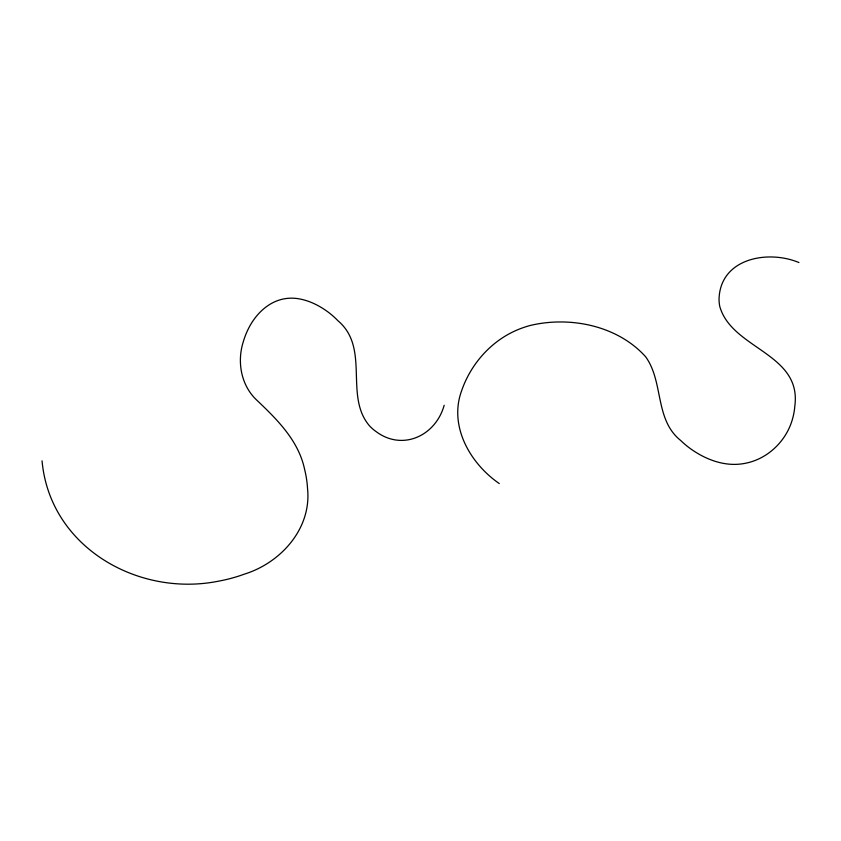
<?xml version="1.0" encoding="UTF-8"?>
<svg xmlns="http://www.w3.org/2000/svg" width="841" height="841" viewBox="0 0 841 841"><rect width="100%" height="100%" fill="white"/><g stroke="black" fill="none" stroke-linecap="round" stroke-linejoin="round"><path stroke-width="1.26" d="M444.174 405.267C435.743 435.764 402.587 451.281 376.274 431.717A40.347 34.765 12.3 0 1 369.451 425.788C343.874 395.796 370.46 348.237 337.924 320.715A74.166 63.779 21.6 0 0 327.685 311.738C318.497 305.041 307.89 299.88 296.505 298.45A39.306 34.25 22.2 0 0 285.341 298.639C267.943 301.278 254.56 315.228 247.475 330.65A102.118 88.473 17.4 0 0 243.27 341.824C236.805 362.072 241.136 385.872 257.178 400.526C277.467 419.806 298.597 440.81 304.6 469.31A138.933 110.854 22.6 0 1 307.522 488.411C311.843 528.442 280.873 562.86 244.247 574.182A168.978 136.074 24.1 0 1 218.397 581.194C138.019 597.32 49.798 547.102 42.05 460.836M798.95 262.55C768.611 249.809 721.736 257.83 719.129 297.167A45.361 39.075 -17.8 0 0 719.759 306.387C731.765 349.225 801.872 353.146 794.829 406.014A86.255 72.62 -9.5 0 1 792.695 418.303C787.039 439.727 769.399 457.609 747.744 462.771A48.053 39.916 -10.2 0 1 735.202 464.39C719.602 464.61 704.569 458.44 691.891 449.704A107.89 90.555 -13.3 0 1 680.674 440.474C654.498 419.543 663.833 382.024 645.688 356.826C617.704 325.614 570.356 316.016 530.534 325.393A90.523 78.255 0.2 0 0 513.231 331.753C489.041 343.37 470.382 365.362 461.667 390.613C448.537 426.072 470.182 463.538 499.281 483.564"/></g></svg>
